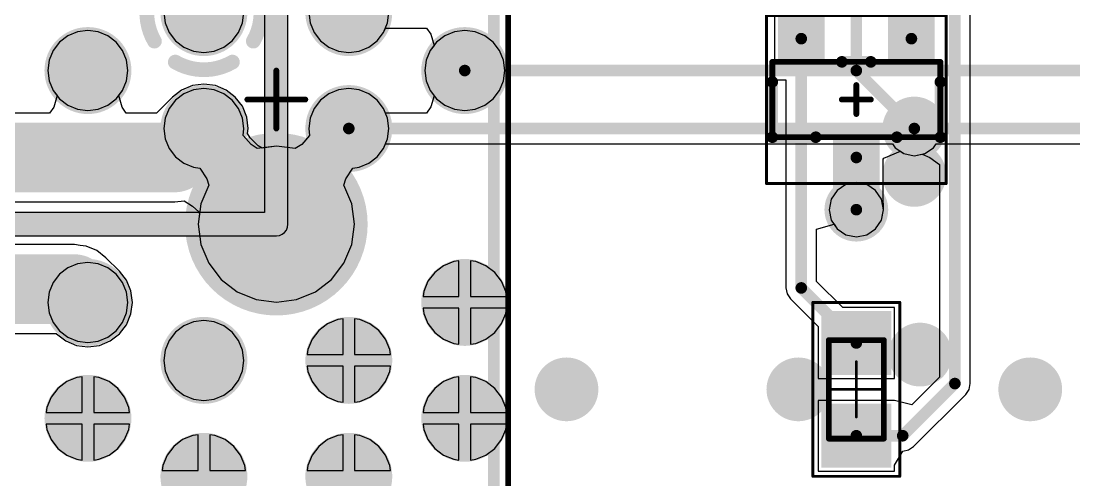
# Model space of a CAD drawing. Header units: millimetres. Extents: x 372 to 687, y 380 to 482.
# Drawn here: x 396.59 to 414.75, y 442.44 to 450.35 of the extents above; entities that cross this region are included whole.
import ezdxf

# ---------------------------------------------------------------- set-up
doc = ezdxf.new("R2010")
doc.units = ezdxf.units.MM
for name, color, linetype in [('BottomLayer', 5, 'Continuous'), ('BottomSolder', 6, 'Continuous'), ('InternalPlane1', 76, 'Continuous'), ('InternalPlane2', 16, 'Continuous'), ('Mechanical13', 56, 'Continuous'), ('Mechanical15', 56, 'Continuous'), ('MultiLayer', 9, 'Continuous'), ('PadHoleLayer', 156, 'Continuous'), ('TopLayer', 1, 'Continuous'), ('TopOverlay', 2, 'Continuous'), ('TopPaste', 8, 'Continuous'), ('TopSolder', 216, 'Continuous'), ('ViaHoleLayer', 16, 'Continuous')]:
    doc.layers.add(name, color=color, linetype=linetype)

# ---------------------------------------------------------------- blocks, each defined once
blk = doc.blocks.new('RESC0603_1608__N_306')
at = {"layer": 'Mechanical13', "const_width": 0.1}
for points in [[(-0.85, 0.475), (0.85, 0.475)], [(-0.85, 0.475), (-0.85, -0.475)], [(0.85, 0.475), (0.85, -0.475)], [(-0.85, -0.475), (0.85, -0.475)]]:
    blk.add_lwpolyline(points, dxfattribs=at)
at = {"layer": 'Mechanical13', "const_width": 0.05}
for points in [[(-0.875, 0.475, 1), (-0.825, 0.475, 1)], [(-0.875, 0.475, 1), (-0.825, 0.475, 1)], [(0.825, 0.475, 1), (0.875, 0.475, 1)], [(0.825, 0.475, 1), (0.875, 0.475, 1)], [(-0.875, -0.475, 1), (-0.825, -0.475, 1)], [(-0.875, -0.475, 1), (-0.825, -0.475, 1)], [(0.825, -0.475, 1), (0.875, -0.475, 1)], [(0.825, -0.475, 1), (0.875, -0.475, 1)]]:
    blk.add_lwpolyline(points, format="xyb", close=True, dxfattribs=at)
at = {"layer": 'Mechanical15', "const_width": 0.05}
for points in [[(-1.5, 0.75), (1.5, 0.75)], [(-1.5, 0.75), (-1.5, -0.75)], [(1.5, 0.75), (1.5, -0.75)], [(0, 0.475), (0, -0.475)], [(-0.475, 0), (0.475, 0)], [(-1.5, -0.75), (1.5, -0.75)]]:
    blk.add_lwpolyline(points, dxfattribs=at)
at = {"layer": 'Mechanical15', "const_width": 0.025}
for points in [[(-1.512, 0.75, 1), (-1.488, 0.75, 1)], [(-1.512, 0.75, 1), (-1.488, 0.75, 1)], [(1.488, 0.75, 1), (1.513, 0.75, 1)], [(1.488, 0.75, 1), (1.513, 0.75, 1)], [(-0.012, 0.475, 1), (0.013, 0.475, 1)], [(-0.487, 0, 1), (-0.462, 0, 1)], [(0.463, 0, 1), (0.488, 0, 1)], [(-0.012, -0.475, 1), (0.013, -0.475, 1)], [(-1.512, -0.75, 1), (-1.488, -0.75, 1)], [(-1.512, -0.75, 1), (-1.488, -0.75, 1)], [(1.488, -0.75, 1), (1.513, -0.75, 1)], [(1.488, -0.75, 1), (1.513, -0.75, 1)]]:
    blk.add_lwpolyline(points, format="xyb", close=True, dxfattribs=at)
at = {"layer": 'TopLayer'}
for points in [[(-0.35, -0.5), (-0.35, 0.5), (-1.25, -0.5), (-1.25, 0.5)], [(1.25, -0.5), (1.25, 0.5), (0.35, -0.5), (0.35, 0.5)]]:
    blk.add_solid(points, dxfattribs=at)
at = {"layer": 'TopPaste'}
for points in [[(-0.35, -0.5), (-0.35, 0.5), (-1.25, -0.5), (-1.25, 0.5)], [(1.25, -0.5), (1.25, 0.5), (0.35, -0.5), (0.35, 0.5)]]:
    blk.add_solid(points, dxfattribs=at)
at = {"layer": 'TopSolder'}
for points in [[(-0.248, -0.602), (-0.248, 0.602), (-1.352, -0.602), (-1.352, 0.602)], [(1.352, -0.602), (1.352, 0.602), (0.248, -0.602), (0.248, 0.602)]]:
    blk.add_solid(points, dxfattribs=at)
blk = doc.blocks.new('PCI_E_______36P_325')
at = {"layer": 'BottomLayer'}
for points, const_width in [([(-0.762, 3.245, 1), (-0.237, 3.245, 1)], 0.525), ([(3.238, 3.245, 1), (3.763, 3.245, 1)], 0.525), ([(5.238, 3.245, 1), (5.763, 3.245, 1)], 0.525), ([(-1.762, 1.245, 1), (-1.237, 1.245, 1)], 0.525), ([(0.238, 1.245, 1), (0.763, 1.245, 1)], 0.525), ([(4.238, 1.245, 1), (4.763, 1.245, 1)], 0.525), ([(6.238, 1.245, 1), (6.763, 1.245, 1)], 0.525), ([(1.638, -0.005, 1), (2.663, -0.005, 1)], 1.025), ([(-1.762, -1.255, 1), (-1.237, -1.255, 1)], 0.525), ([(0.238, -1.255, 1), (0.763, -1.255, 1)], 0.525), ([(4.238, -1.255, 1), (4.763, -1.255, 1)], 0.525), ([(6.238, -1.255, 1), (6.763, -1.255, 1)], 0.525), ([(-0.762, -3.255, 1), (-0.237, -3.255, 1)], 0.525), ([(3.238, -3.255, 1), (3.763, -3.255, 1)], 0.525), ([(5.238, -3.255, 1), (5.763, -3.255, 1)], 0.525)]:
    blk.add_lwpolyline(points, format="xyb", close=True, dxfattribs=dict(at, const_width=const_width))
at = {"layer": 'BottomSolder'}
for points, const_width in [([(-0.813, 3.245, 1), (-0.186, 3.245, 1)], 0.627), ([(3.187, 3.245, 1), (3.814, 3.245, 1)], 0.627), ([(5.187, 3.245, 1), (5.814, 3.245, 1)], 0.627), ([(-1.813, 1.245, 1), (-1.186, 1.245, 1)], 0.627), ([(0.187, 1.245, 1), (0.814, 1.245, 1)], 0.627), ([(4.187, 1.245, 1), (4.814, 1.245, 1)], 0.627), ([(6.187, 1.245, 1), (6.814, 1.245, 1)], 0.627), ([(1.587, -0.005, 1), (2.714, -0.005, 1)], 1.127), ([(-1.813, -1.255, 1), (-1.186, -1.255, 1)], 0.627), ([(0.187, -1.255, 1), (0.814, -1.255, 1)], 0.627), ([(4.187, -1.255, 1), (4.814, -1.255, 1)], 0.627), ([(6.187, -1.255, 1), (6.814, -1.255, 1)], 0.627), ([(-0.813, -3.255, 1), (-0.186, -3.255, 1)], 0.627), ([(3.187, -3.255, 1), (3.814, -3.255, 1)], 0.627), ([(5.187, -3.255, 1), (5.814, -3.255, 1)], 0.627)]:
    blk.add_lwpolyline(points, format="xyb", close=True, dxfattribs=dict(at, const_width=const_width))
at = {"layer": 'InternalPlane1'}
for points, const_width in [([(-0.875, 3.245, 1), (-0.125, 3.245, 1)], 0.75), ([(3.125, 3.245, 1), (3.875, 3.245, 1)], 0.75), ([(5.125, 3.245, 1), (5.875, 3.245, 1)], 0.75), ([(-1.875, 1.245, 1), (-1.125, 1.245, 1)], 0.75), ([(0.125, 1.245, 1), (0.875, 1.245, 1)], 0.75), ([(4.125, 1.245, 1), (4.875, 1.245, 1)], 0.75), ([(6.125, 1.245, 1), (6.875, 1.245, 1)], 0.75), ([(1.363, -0.005, 1), (2.938, -0.005, 1)], 1.575), ([(-1.071, -0.402, 1), (-0.944, -0.402, 1)], 0.127), ([(0.125, -1.255, 1), (0.875, -1.255, 1)], 0.75), ([(4.125, -1.255, 1), (4.875, -1.255, 1)], 0.75), ([(6.125, -1.255, 1), (6.875, -1.255, 1)], 0.75), ([(-0.71, -0.763, 1), (-0.583, -0.763, 1)], 0.127), ([(-0.71, -1.748, 1), (-0.583, -1.748, 1)], 0.127), ([(-1.071, -2.108, 1), (-0.944, -2.108, 1)], 0.127), ([(-0.875, -3.255, 1), (-0.125, -3.255, 1)], 0.75), ([(3.125, -3.255, 1), (3.875, -3.255, 1)], 0.75), ([(5.125, -3.255, 1), (5.875, -3.255, 1)], 0.75)]:
    blk.add_lwpolyline(points, format="xyb", close=True, dxfattribs=dict(at, const_width=const_width))
at = {"layer": 'InternalPlane1', "const_width": 0.254}
for points in [[(-1.992, -0.402, -0.267949), (-1.007, -0.402)], [(-0.646, -0.763, -0.267949), (-0.646, -1.748)], [(-1.007, -2.108, -0.267949), (-1.992, -2.108)]]:
    blk.add_lwpolyline(points, format="xyb", dxfattribs=at)
at = {"layer": 'InternalPlane2'}
for points, const_width in [([(-0.875, 3.245, 1), (-0.125, 3.245, 1)], 0.75), ([(3.125, 3.245, 1), (3.875, 3.245, 1)], 0.75), ([(5.125, 3.245, 1), (5.875, 3.245, 1)], 0.75), ([(-1.875, 1.245, 1), (-1.125, 1.245, 1)], 0.75), ([(0.125, 1.245, 1), (0.875, 1.245, 1)], 0.75), ([(4.125, 1.245, 1), (4.875, 1.245, 1)], 0.75), ([(6.125, 1.245, 1), (6.875, 1.245, 1)], 0.75), ([(1.363, -0.005, 1), (2.938, -0.005, 1)], 1.575), ([(-1.875, -1.255, 1), (-1.125, -1.255, 1)], 0.75), ([(0.125, -1.255, 1), (0.875, -1.255, 1)], 0.75), ([(4.125, -1.255, 1), (4.875, -1.255, 1)], 0.75), ([(6.125, -1.255, 1), (6.875, -1.255, 1)], 0.75), ([(-0.875, -3.255, 1), (-0.125, -3.255, 1)], 0.75), ([(3.125, -3.255, 1), (3.875, -3.255, 1)], 0.75), ([(5.125, -3.255, 1), (5.875, -3.255, 1)], 0.75)]:
    blk.add_lwpolyline(points, format="xyb", close=True, dxfattribs=dict(at, const_width=const_width))
at = {"layer": 'Mechanical13', "const_width": 0.2}
blk.add_lwpolyline([(12.5, 3.747), (-12.5, 3.747)], dxfattribs=at)
at = {"layer": 'Mechanical15', "const_width": 0.1}
for points in [[(12.875, 3.995), (-12.6, 3.995)], [(0, -0.505), (0, 0.495)], [(0.5, -0.005), (-0.5, -0.005)]]:
    blk.add_lwpolyline(points, dxfattribs=at)
at = {"layer": 'Mechanical15', "const_width": 0.05}
for points in [[(-0.025, 0.495, 1), (0.025, 0.495, 1)], [(-0.525, -0.005, 1), (-0.475, -0.005, 1)], [(0.475, -0.005, 1), (0.525, -0.005, 1)], [(-0.025, -0.505, 1), (0.025, -0.505, 1)]]:
    blk.add_lwpolyline(points, format="xyb", close=True, dxfattribs=at)
at = {"layer": 'MultiLayer'}
for points, const_width in [([(-0.762, 3.245, 1), (-0.237, 3.245, 1)], 0.525), ([(3.238, 3.245, 1), (3.763, 3.245, 1)], 0.525), ([(5.238, 3.245, 1), (5.763, 3.245, 1)], 0.525), ([(-1.762, 1.245, 1), (-1.237, 1.245, 1)], 0.525), ([(0.238, 1.245, 1), (0.763, 1.245, 1)], 0.525), ([(4.238, 1.245, 1), (4.763, 1.245, 1)], 0.525), ([(6.238, 1.245, 1), (6.763, 1.245, 1)], 0.525), ([(1.638, -0.005, 1), (2.663, -0.005, 1)], 1.025), ([(-1.762, -1.255, 1), (-1.237, -1.255, 1)], 0.525), ([(0.238, -1.255, 1), (0.763, -1.255, 1)], 0.525), ([(4.238, -1.255, 1), (4.763, -1.255, 1)], 0.525), ([(6.238, -1.255, 1), (6.763, -1.255, 1)], 0.525), ([(-0.762, -3.255, 1), (-0.237, -3.255, 1)], 0.525), ([(3.238, -3.255, 1), (3.763, -3.255, 1)], 0.525), ([(5.238, -3.255, 1), (5.763, -3.255, 1)], 0.525)]:
    blk.add_lwpolyline(points, format="xyb", close=True, dxfattribs=dict(at, const_width=const_width))
at = {"layer": 'PadHoleLayer'}
for points, const_width in [([(-0.675, 3.245, 1), (-0.325, 3.245, 1)], 0.35), ([(3.325, 3.245, 1), (3.675, 3.245, 1)], 0.35), ([(5.325, 3.245, 1), (5.675, 3.245, 1)], 0.35), ([(-1.675, 1.245, 1), (-1.325, 1.245, 1)], 0.35), ([(0.325, 1.245, 1), (0.675, 1.245, 1)], 0.35), ([(4.325, 1.245, 1), (4.675, 1.245, 1)], 0.35), ([(6.325, 1.245, 1), (6.675, 1.245, 1)], 0.35), ([(1.563, -0.005, 1), (2.738, -0.005, 1)], 1.175), ([(-1.675, -1.255, 1), (-1.325, -1.255, 1)], 0.35), ([(0.325, -1.255, 1), (0.675, -1.255, 1)], 0.35), ([(4.325, -1.255, 1), (4.675, -1.255, 1)], 0.35), ([(6.325, -1.255, 1), (6.675, -1.255, 1)], 0.35), ([(-0.675, -3.255, 1), (-0.325, -3.255, 1)], 0.35), ([(3.325, -3.255, 1), (3.675, -3.255, 1)], 0.35), ([(5.325, -3.255, 1), (5.675, -3.255, 1)], 0.35)]:
    blk.add_lwpolyline(points, format="xyb", close=True, dxfattribs=dict(at, const_width=const_width))
at = {"layer": 'TopLayer'}
for points, const_width in [([(-0.762, 3.245, 1), (-0.237, 3.245, 1)], 0.525), ([(3.238, 3.245, 1), (3.763, 3.245, 1)], 0.525), ([(5.238, 3.245, 1), (5.763, 3.245, 1)], 0.525), ([(-1.762, 1.245, 1), (-1.237, 1.245, 1)], 0.525), ([(0.238, 1.245, 1), (0.763, 1.245, 1)], 0.525), ([(4.238, 1.245, 1), (4.763, 1.245, 1)], 0.525), ([(6.238, 1.245, 1), (6.763, 1.245, 1)], 0.525), ([(1.638, -0.005, 1), (2.663, -0.005, 1)], 1.025), ([(-1.762, -1.255, 1), (-1.237, -1.255, 1)], 0.525), ([(0.238, -1.255, 1), (0.763, -1.255, 1)], 0.525), ([(4.238, -1.255, 1), (4.763, -1.255, 1)], 0.525), ([(6.238, -1.255, 1), (6.763, -1.255, 1)], 0.525), ([(-0.762, -3.255, 1), (-0.237, -3.255, 1)], 0.525), ([(3.238, -3.255, 1), (3.763, -3.255, 1)], 0.525), ([(5.238, -3.255, 1), (5.763, -3.255, 1)], 0.525)]:
    blk.add_lwpolyline(points, format="xyb", close=True, dxfattribs=dict(at, const_width=const_width))
at = {"layer": 'TopSolder'}
for points, const_width in [([(-0.813, 3.245, 1), (-0.186, 3.245, 1)], 0.627), ([(3.187, 3.245, 1), (3.814, 3.245, 1)], 0.627), ([(5.187, 3.245, 1), (5.814, 3.245, 1)], 0.627), ([(-1.813, 1.245, 1), (-1.186, 1.245, 1)], 0.627), ([(0.187, 1.245, 1), (0.814, 1.245, 1)], 0.627), ([(4.187, 1.245, 1), (4.814, 1.245, 1)], 0.627), ([(6.187, 1.245, 1), (6.814, 1.245, 1)], 0.627), ([(1.587, -0.005, 1), (2.714, -0.005, 1)], 1.127), ([(-1.813, -1.255, 1), (-1.186, -1.255, 1)], 0.627), ([(0.187, -1.255, 1), (0.814, -1.255, 1)], 0.627), ([(4.187, -1.255, 1), (4.814, -1.255, 1)], 0.627), ([(6.187, -1.255, 1), (6.814, -1.255, 1)], 0.627), ([(-0.813, -3.255, 1), (-0.186, -3.255, 1)], 0.627), ([(3.187, -3.255, 1), (3.814, -3.255, 1)], 0.627), ([(5.187, -3.255, 1), (5.814, -3.255, 1)], 0.627)]:
    blk.add_lwpolyline(points, format="xyb", close=True, dxfattribs=dict(at, const_width=const_width))
blk = doc.blocks.new('SOT23_3_N_329')
at = {"layer": 'Mechanical13', "const_width": 0.1}
for points in [[(-1.45, -0.65), (-1.45, 0.65)], [(-1.45, 0.65), (1.45, 0.65)], [(1.45, -0.65), (1.45, 0.65)], [(-1.45, -0.65), (1.45, -0.65)]]:
    blk.add_lwpolyline(points, dxfattribs=at)
at = {"layer": 'Mechanical13', "const_width": 0.05}
for points in [[(-1.475, 0.65, 1), (-1.425, 0.65, 1)], [(-1.475, 0.65, 1), (-1.425, 0.65, 1)], [(1.425, 0.65, 1), (1.475, 0.65, 1)], [(1.425, 0.65, 1), (1.475, 0.65, 1)], [(-1.475, -0.65, 1), (-1.425, -0.65, 1)], [(-1.475, -0.65, 1), (-1.425, -0.65, 1)], [(1.425, -0.65, 1), (1.475, -0.65, 1)], [(1.425, -0.65, 1), (1.475, -0.65, 1)]]:
    blk.add_lwpolyline(points, format="xyb", close=True, dxfattribs=at)
at = {"layer": 'Mechanical15'}
for points, const_width in [([(-1.55, 1.45), (1.55, 1.45)], 0.05), ([(-1.55, -1.45), (-1.55, 1.45)], 0.05), ([(1.55, -1.45), (1.55, 1.45)], 0.05), ([(0, -0.25), (0, 0.25)], 0.1), ([(-0.25, 0), (0.25, 0)], 0.1), ([(-1.55, -1.45), (1.55, -1.45)], 0.05)]:
    blk.add_lwpolyline(points, dxfattribs=dict(at, const_width=const_width))
for points, const_width in [([(-1.562, 1.45, 1), (-1.538, 1.45, 1)], 0.025), ([(-1.562, 1.45, 1), (-1.538, 1.45, 1)], 0.025), ([(1.538, 1.45, 1), (1.562, 1.45, 1)], 0.025), ([(1.538, 1.45, 1), (1.562, 1.45, 1)], 0.025), ([(-0.025, 0.25, 1), (0.025, 0.25, 1)], 0.05), ([(-0.275, 0, 1), (-0.225, 0, 1)], 0.05), ([(0.225, 0, 1), (0.275, 0, 1)], 0.05), ([(-0.025, -0.25, 1), (0.025, -0.25, 1)], 0.05), ([(-1.562, -1.45, 1), (-1.538, -1.45, 1)], 0.025), ([(-1.562, -1.45, 1), (-1.538, -1.45, 1)], 0.025), ([(1.538, -1.45, 1), (1.562, -1.45, 1)], 0.025), ([(1.538, -1.45, 1), (1.562, -1.45, 1)], 0.025)]:
    blk.add_lwpolyline(points, format="xyb", close=True, dxfattribs=dict(at, const_width=const_width))
at = {"layer": 'PadHoleLayer'}
for points in [[(-0.95, 1), (-0.95, 1), (-0.95, 1), (-0.95, 1)], [(0.95, 1), (0.95, 1), (0.95, 1), (0.95, 1)], [(0, -1), (0, -1), (0, -1), (0, -1)]]:
    blk.add_lwpolyline(points, close=True, dxfattribs=at)
at = {"layer": 'TopLayer'}
for points in [[(-1.25, 0.5), (-0.65, 0.5), (-1.25, 1.5), (-0.65, 1.5)], [(1.25, 1.5), (0.65, 1.5), (1.25, 0.5), (0.65, 0.5)], [(-0.3, -1.5), (0.3, -1.5), (-0.3, -0.5), (0.3, -0.5)]]:
    blk.add_solid(points, dxfattribs=at)
at = {"layer": 'TopOverlay', "const_width": 0.2}
for points in [[(-0.25, 0.65), (0.25, 0.65)], [(-1.45, -0.65), (-1.45, 0.304)], [(1.45, -0.65), (1.45, 0.304)], [(-1.45, -0.65), (-0.7, -0.65)], [(0.7, -0.65), (1.45, -0.65)]]:
    blk.add_lwpolyline(points, dxfattribs=at)
at = {"layer": 'TopOverlay', "const_width": 0.1}
for points in [[(-0.3, 0.65, 1), (-0.2, 0.65, 1)], [(0.2, 0.65, 1), (0.3, 0.65, 1)], [(-1.5, 0.304, 1), (-1.4, 0.304, 1)], [(1.4, 0.304, 1), (1.5, 0.304, 1)], [(-1.5, -0.65, 1), (-1.4, -0.65, 1)], [(-1.5, -0.65, 1), (-1.4, -0.65, 1)], [(-0.75, -0.65, 1), (-0.65, -0.65, 1)], [(0.65, -0.65, 1), (0.75, -0.65, 1)], [(1.4, -0.65, 1), (1.5, -0.65, 1)], [(1.4, -0.65, 1), (1.5, -0.65, 1)]]:
    blk.add_lwpolyline(points, format="xyb", close=True, dxfattribs=at)
at = {"layer": 'TopPaste'}
for points in [[(-1.2, 0.55), (-0.7, 0.55), (-1.2, 1.45), (-0.7, 1.45)], [(1.2, 1.45), (0.7, 1.45), (1.2, 0.55), (0.7, 0.55)], [(-0.25, -1.45), (0.25, -1.45), (-0.25, -0.55), (0.25, -0.55)]]:
    blk.add_solid(points, dxfattribs=at)
at = {"layer": 'TopSolder'}
for points in [[(-1.352, 0.398), (-0.548, 0.398), (-1.352, 1.602), (-0.548, 1.602)], [(1.352, 1.602), (0.548, 1.602), (1.352, 0.398), (0.548, 0.398)], [(-0.402, -1.602), (0.402, -1.602), (-0.402, -0.398), (0.402, -0.398)]]:
    blk.add_solid(points, dxfattribs=at)

msp = doc.modelspace()

# ---------------------------------------------------------------- linework, layer by layer
at = {"layer": 'BottomLayer'}
for p, q in [((399.054, 450.5), (399.077, 450.321)), ((400.412, 450.321), (400.436, 450.5)), ((401.554, 450.5), (401.577, 450.321)), ((399.077, 450.321), (399.146, 450.154)), ((400.343, 450.154), (400.412, 450.321)), ((401.577, 450.321), (401.646, 450.154)), ((397.399, 450.098), (397.256, 449.988)), ((397.566, 450.167), (397.399, 450.098)), ((397.745, 450.19), (397.566, 450.167)), ((397.923, 450.167), (397.745, 450.19)), ((398.09, 450.098), (397.923, 450.167)), ((398.233, 449.988), (398.09, 450.098)), ((399.146, 450.154), (399.256, 450.011)), ((400.233, 450.011), (400.343, 450.154)), ((401.646, 450.154), (401.756, 450.011)), ((402.733, 450.011), (402.843, 450.154)), ((402.843, 450.154), (402.876, 450.234)), ((402.876, 450.234), (403.584, 450.234)), ((403.584, 450.234), (403.66, 450.127)), ((403.66, 450.127), (403.715, 449.934)), ((397.256, 449.988), (397.146, 449.845)), ((398.343, 449.845), (398.233, 449.988)), ((399.256, 450.011), (399.399, 449.901)), ((399.399, 449.901), (399.566, 449.832)), ((399.923, 449.832), (400.09, 449.901)), ((400.09, 449.901), (400.233, 450.011)), ((401.756, 450.011), (401.899, 449.901)), ((401.899, 449.901), (402.066, 449.832)), ((402.423, 449.832), (402.59, 449.901)), ((402.59, 449.901), (402.733, 450.011)), ((403.715, 449.934), (403.646, 449.845)), ((397.146, 449.845), (397.077, 449.678)), ((398.412, 449.678), (398.343, 449.845)), ((399.566, 449.832), (399.745, 449.809)), ((399.745, 449.809), (399.923, 449.832)), ((402.066, 449.832), (402.245, 449.809)), ((402.245, 449.809), (402.423, 449.832)), ((403.646, 449.845), (403.577, 449.678)), ((397.077, 449.678), (397.054, 449.5)), ((398.436, 449.5), (398.412, 449.678)), ((403.577, 449.678), (403.554, 449.5)), ((397.054, 449.5), (397.077, 449.321)), ((398.412, 449.321), (398.436, 449.5)), ((403.554, 449.5), (403.577, 449.321)), ((397.077, 449.321), (397.146, 449.154)), ((398.343, 449.154), (398.412, 449.321)), ((399.566, 449.167), (399.399, 449.098)), ((399.745, 449.19), (399.566, 449.167)), ((399.923, 449.167), (399.745, 449.19)), ((400.09, 449.098), (399.923, 449.167)), ((402.066, 449.167), (401.899, 449.098)), ((402.245, 449.19), (402.066, 449.167)), ((402.423, 449.167), (402.245, 449.19)), ((402.59, 449.098), (402.423, 449.167)), ((403.577, 449.321), (403.646, 449.154)), ((397.146, 449.154), (397.256, 449.011)), ((397.256, 449.011), (397.399, 448.901)), ((398.09, 448.901), (398.233, 449.011)), ((398.233, 449.011), (398.343, 449.154)), ((399.256, 448.988), (399.146, 448.845)), ((399.399, 449.098), (399.256, 448.988)), ((400.233, 448.988), (400.09, 449.098)), ((400.343, 448.845), (400.233, 448.988)), ((401.756, 448.988), (401.646, 448.845)), ((401.899, 449.098), (401.756, 448.988)), ((402.733, 448.988), (402.59, 449.098)), ((402.843, 448.845), (402.733, 448.988)), ((403.646, 449.154), (403.715, 449.065)), ((403.715, 449.065), (403.66, 448.873)), ((397.399, 448.901), (397.566, 448.832)), ((397.566, 448.832), (397.745, 448.809)), ((397.745, 448.809), (397.923, 448.832)), ((397.923, 448.832), (398.09, 448.901)), ((399.146, 448.845), (399.077, 448.678)), ((400.412, 448.678), (400.343, 448.845)), ((401.646, 448.845), (401.577, 448.678)), ((402.876, 448.765), (402.843, 448.845)), ((403.66, 448.873), (403.584, 448.765)), ((399.077, 448.678), (399.054, 448.5)), ((400.436, 448.5), (400.412, 448.678)), ((401.577, 448.678), (401.554, 448.5)), ((403.584, 448.765), (402.876, 448.765)), ((399.054, 448.5), (399.077, 448.321)), ((400.42, 448.381), (400.436, 448.5)), ((401.554, 448.5), (401.569, 448.381)), ((399.077, 448.321), (399.146, 448.154)), ((400.558, 448.225), (400.42, 448.381)), ((401.569, 448.381), (401.432, 448.225)), ((399.146, 448.154), (399.256, 448.011)), ((400.667, 448.153), (400.558, 448.225)), ((400.995, 448.196), (400.667, 448.153)), ((401.322, 448.153), (400.995, 448.196)), ((401.432, 448.225), (401.322, 448.153)), ((402.733, 448.011), (402.843, 448.154)), ((402.843, 448.154), (402.876, 448.234)), ((402.876, 448.234), (411.624, 448.234)), ((411.624, 448.234), (411.668, 448.168)), ((411.668, 448.168), (411.821, 448.067)), ((411.821, 448.067), (412, 448.031)), ((412, 448.031), (412.179, 448.067)), ((412.179, 448.067), (412.332, 448.168)), ((412.332, 448.168), (412.376, 448.234)), ((412.376, 448.234), (418.3, 448.234)), ((399.256, 448.011), (399.399, 447.901)), ((399.399, 447.901), (399.566, 447.832)), ((402.423, 447.832), (402.59, 447.901)), ((402.59, 447.901), (402.733, 448.011)), ((399.566, 447.832), (399.677, 447.818)), ((399.677, 447.818), (399.797, 447.631)), ((402.193, 447.631), (402.313, 447.818)), ((402.313, 447.818), (402.423, 447.832)), ((399.829, 447.523), (399.694, 447.198)), ((399.797, 447.631), (399.829, 447.523)), ((402.161, 447.523), (402.193, 447.631)), ((402.295, 447.198), (402.161, 447.523)), ((410.821, 447.533), (410.668, 447.432)), ((411, 447.569), (410.821, 447.533)), ((411.179, 447.533), (411, 447.569)), ((411.332, 447.432), (411.179, 447.533)), ((410.668, 447.432), (410.567, 447.28)), ((411.433, 447.28), (411.332, 447.432)), ((399.694, 447.198), (399.648, 446.85)), ((402.341, 446.85), (402.295, 447.198)), ((410.567, 447.28), (410.531, 447.1)), ((411.469, 447.1), (411.433, 447.28)), ((410.531, 447.1), (410.567, 446.921)), ((411.433, 446.921), (411.469, 447.1)), ((399.648, 446.85), (399.694, 446.501)), ((402.295, 446.501), (402.341, 446.85)), ((410.567, 446.921), (410.668, 446.768)), ((411.332, 446.768), (411.433, 446.921)), ((410.668, 446.768), (410.821, 446.667)), ((410.821, 446.667), (411, 446.631)), ((411, 446.631), (411.179, 446.667)), ((411.179, 446.667), (411.332, 446.768)), ((399.694, 446.501), (399.829, 446.176)), ((402.161, 446.176), (402.295, 446.501)), ((397.399, 446.098), (397.256, 445.988)), ((397.566, 446.167), (397.399, 446.098)), ((397.745, 446.19), (397.566, 446.167)), ((397.923, 446.167), (397.745, 446.19)), ((398.09, 446.098), (397.923, 446.167)), ((398.233, 445.988), (398.09, 446.098)), ((399.829, 446.176), (400.043, 445.897)), ((401.947, 445.897), (402.161, 446.176)), ((403.879, 446.133), (403.728, 446.017)), ((404.055, 446.206), (403.879, 446.133)), ((404.145, 446.218), (404.055, 446.206)), ((404.145, 445.6), (404.145, 446.218)), ((404.434, 446.206), (404.345, 446.218)), ((404.345, 446.218), (404.345, 445.6)), ((404.61, 446.133), (404.434, 446.206)), ((404.762, 446.017), (404.61, 446.133)), ((397.256, 445.988), (397.146, 445.845)), ((398.343, 445.845), (398.233, 445.988)), ((400.043, 445.897), (400.321, 445.683)), ((401.668, 445.683), (401.947, 445.897)), ((403.728, 446.017), (403.611, 445.865)), ((404.878, 445.865), (404.762, 446.017)), ((397.146, 445.845), (397.077, 445.678)), ((398.412, 445.678), (398.343, 445.845)), ((403.611, 445.865), (403.538, 445.689)), ((404.951, 445.689), (404.878, 445.865)), ((397.077, 445.678), (397.054, 445.5)), ((398.436, 445.5), (398.412, 445.678)), ((400.321, 445.683), (400.646, 445.549)), ((400.646, 445.549), (400.995, 445.503)), ((400.995, 445.503), (401.343, 445.549)), ((401.343, 445.549), (401.668, 445.683)), ((403.538, 445.689), (403.527, 445.6)), ((403.527, 445.6), (404.145, 445.6)), ((404.345, 445.6), (404.963, 445.6)), ((404.963, 445.6), (404.951, 445.689)), ((397.054, 445.5), (397.077, 445.321)), ((398.412, 445.321), (398.436, 445.5)), ((404.145, 445.4), (403.527, 445.4)), ((403.527, 445.4), (403.538, 445.31)), ((404.145, 444.781), (404.145, 445.4)), ((404.963, 445.4), (404.345, 445.4)), ((404.345, 445.4), (404.345, 444.781)), ((404.951, 445.31), (404.963, 445.4)), ((397.077, 445.321), (397.146, 445.154)), ((398.343, 445.154), (398.412, 445.321)), ((399.566, 445.167), (399.399, 445.098)), ((399.745, 445.19), (399.566, 445.167)), ((399.923, 445.167), (399.745, 445.19)), ((400.09, 445.098), (399.923, 445.167)), ((402.055, 445.206), (401.879, 445.133)), ((402.145, 445.218), (402.055, 445.206)), ((402.145, 444.6), (402.145, 445.218)), ((402.434, 445.206), (402.345, 445.218)), ((402.345, 445.218), (402.345, 444.6)), ((402.61, 445.133), (402.434, 445.206)), ((403.538, 445.31), (403.611, 445.134)), ((404.878, 445.134), (404.951, 445.31)), ((397.146, 445.154), (397.256, 445.011)), ((397.256, 445.011), (397.399, 444.901)), ((398.09, 444.901), (398.233, 445.011)), ((398.233, 445.011), (398.343, 445.154)), ((399.256, 444.988), (399.146, 444.845)), ((399.399, 445.098), (399.256, 444.988)), ((400.233, 444.988), (400.09, 445.098)), ((400.343, 444.845), (400.233, 444.988)), ((401.728, 445.017), (401.611, 444.865)), ((401.879, 445.133), (401.728, 445.017)), ((402.762, 445.017), (402.61, 445.133)), ((402.878, 444.865), (402.762, 445.017)), ((403.611, 445.134), (403.728, 444.982)), ((403.728, 444.982), (403.879, 444.866)), ((404.61, 444.866), (404.762, 444.982)), ((404.762, 444.982), (404.878, 445.134)), ((397.399, 444.901), (397.566, 444.832)), ((397.566, 444.832), (397.745, 444.809)), ((397.745, 444.809), (397.923, 444.832)), ((397.923, 444.832), (398.09, 444.901)), ((399.146, 444.845), (399.077, 444.678)), ((400.412, 444.678), (400.343, 444.845)), ((401.611, 444.865), (401.538, 444.689)), ((402.951, 444.689), (402.878, 444.865)), ((403.879, 444.866), (404.055, 444.793)), ((404.434, 444.793), (404.61, 444.866)), ((399.077, 444.678), (399.054, 444.5)), ((400.436, 444.5), (400.412, 444.678)), ((401.538, 444.689), (401.527, 444.6)), ((402.963, 444.6), (402.951, 444.689)), ((404.055, 444.793), (404.145, 444.781)), ((404.345, 444.781), (404.434, 444.793)), ((399.054, 444.5), (399.077, 444.321)), ((400.412, 444.321), (400.436, 444.5)), ((401.527, 444.6), (402.145, 444.6)), ((402.345, 444.6), (402.963, 444.6)), ((399.077, 444.321), (399.146, 444.154)), ((400.343, 444.154), (400.412, 444.321)), ((402.145, 444.4), (401.527, 444.4)), ((401.527, 444.4), (401.538, 444.31)), ((401.538, 444.31), (401.611, 444.134)), ((402.145, 443.781), (402.145, 444.4)), ((402.963, 444.4), (402.345, 444.4)), ((402.345, 444.4), (402.345, 443.781)), ((402.878, 444.134), (402.951, 444.31)), ((402.951, 444.31), (402.963, 444.4)), ((397.379, 444.133), (397.228, 444.017)), ((397.555, 444.206), (397.379, 444.133)), ((397.645, 444.218), (397.555, 444.206)), ((397.645, 443.6), (397.645, 444.218)), ((397.934, 444.206), (397.845, 444.218)), ((397.845, 444.218), (397.845, 443.6)), ((398.11, 444.133), (397.934, 444.206)), ((398.262, 444.017), (398.11, 444.133)), ((399.146, 444.154), (399.256, 444.011)), ((400.233, 444.011), (400.343, 444.154)), ((401.611, 444.134), (401.728, 443.982)), ((402.762, 443.982), (402.878, 444.134)), ((403.879, 444.133), (403.728, 444.017)), ((404.055, 444.206), (403.879, 444.133)), ((404.145, 444.218), (404.055, 444.206)), ((404.145, 443.6), (404.145, 444.218)), ((404.434, 444.206), (404.345, 444.218)), ((404.345, 444.218), (404.345, 443.6)), ((404.61, 444.133), (404.434, 444.206)), ((404.762, 444.017), (404.61, 444.133)), ((397.228, 444.017), (397.111, 443.865)), ((398.378, 443.865), (398.262, 444.017)), ((399.256, 444.011), (399.399, 443.901)), ((399.399, 443.901), (399.566, 443.832)), ((399.923, 443.832), (400.09, 443.901)), ((400.09, 443.901), (400.233, 444.011)), ((401.728, 443.982), (401.879, 443.866)), ((402.61, 443.866), (402.762, 443.982)), ((403.728, 444.017), (403.611, 443.865)), ((404.878, 443.865), (404.762, 444.017)), ((397.111, 443.865), (397.038, 443.689)), ((398.451, 443.689), (398.378, 443.865)), ((399.566, 443.832), (399.745, 443.809)), ((399.745, 443.809), (399.923, 443.832)), ((401.879, 443.866), (402.055, 443.793)), ((402.055, 443.793), (402.145, 443.781)), ((402.345, 443.781), (402.434, 443.793)), ((402.434, 443.793), (402.61, 443.866)), ((403.611, 443.865), (403.538, 443.689)), ((404.951, 443.689), (404.878, 443.865)), ((397.038, 443.689), (397.027, 443.6)), ((397.027, 443.6), (397.645, 443.6)), ((397.845, 443.6), (398.463, 443.6)), ((398.463, 443.6), (398.451, 443.689)), ((403.538, 443.689), (403.527, 443.6)), ((403.527, 443.6), (404.145, 443.6)), ((404.345, 443.6), (404.963, 443.6)), ((404.963, 443.6), (404.951, 443.689)), ((397.645, 443.4), (397.027, 443.4)), ((397.027, 443.4), (397.038, 443.31)), ((397.645, 442.781), (397.645, 443.4)), ((398.463, 443.4), (397.845, 443.4)), ((397.845, 443.4), (397.845, 442.781)), ((398.451, 443.31), (398.463, 443.4)), ((404.145, 443.4), (403.527, 443.4)), ((403.527, 443.4), (403.538, 443.31)), ((404.145, 442.781), (404.145, 443.4)), ((404.963, 443.4), (404.345, 443.4)), ((404.345, 443.4), (404.345, 442.781)), ((404.951, 443.31), (404.963, 443.4)), ((397.038, 443.31), (397.111, 443.134)), ((398.378, 443.134), (398.451, 443.31)), ((399.555, 443.206), (399.379, 443.133)), ((399.645, 443.218), (399.555, 443.206)), ((399.645, 442.6), (399.645, 443.218)), ((399.934, 443.206), (399.845, 443.218)), ((399.845, 443.218), (399.845, 442.6)), ((400.11, 443.133), (399.934, 443.206)), ((402.055, 443.206), (401.879, 443.133)), ((402.145, 443.218), (402.055, 443.206)), ((402.145, 442.6), (402.145, 443.218)), ((402.434, 443.206), (402.345, 443.218)), ((402.345, 443.218), (402.345, 442.6)), ((402.61, 443.133), (402.434, 443.206)), ((403.538, 443.31), (403.611, 443.134)), ((404.878, 443.134), (404.951, 443.31)), ((397.111, 443.134), (397.228, 442.982)), ((397.228, 442.982), (397.379, 442.866)), ((398.11, 442.866), (398.262, 442.982)), ((398.262, 442.982), (398.378, 443.134)), ((399.228, 443.017), (399.111, 442.865)), ((399.379, 443.133), (399.228, 443.017)), ((400.262, 443.017), (400.11, 443.133)), ((400.378, 442.865), (400.262, 443.017)), ((401.728, 443.017), (401.611, 442.865)), ((401.879, 443.133), (401.728, 443.017)), ((402.762, 443.017), (402.61, 443.133)), ((402.878, 442.865), (402.762, 443.017)), ((403.611, 443.134), (403.728, 442.982)), ((403.728, 442.982), (403.879, 442.866)), ((404.61, 442.866), (404.762, 442.982)), ((404.762, 442.982), (404.878, 443.134)), ((397.379, 442.866), (397.555, 442.793)), ((397.934, 442.793), (398.11, 442.866)), ((399.111, 442.865), (399.038, 442.689)), ((400.451, 442.689), (400.378, 442.865)), ((401.611, 442.865), (401.538, 442.689)), ((402.951, 442.689), (402.878, 442.865)), ((403.879, 442.866), (404.055, 442.793)), ((404.434, 442.793), (404.61, 442.866)), ((397.555, 442.793), (397.645, 442.781)), ((397.845, 442.781), (397.934, 442.793)), ((399.038, 442.689), (399.027, 442.6)), ((400.463, 442.6), (400.451, 442.689)), ((401.538, 442.689), (401.527, 442.6)), ((402.963, 442.6), (402.951, 442.689)), ((404.055, 442.793), (404.145, 442.781)), ((404.345, 442.781), (404.434, 442.793)), ((399.027, 442.6), (399.645, 442.6)), ((399.845, 442.6), (400.463, 442.6)), ((401.527, 442.6), (402.145, 442.6)), ((402.345, 442.6), (402.963, 442.6))]:
    msp.add_line(p, q, dxfattribs=at)
at = {"layer": 'BottomLayer', "const_width": 0.2}
for points in [[(404.245, 449.5), (418, 449.5)], [(402.245, 448.5), (418.3, 448.5)]]:
    msp.add_lwpolyline(points, dxfattribs=at)
at = {"layer": 'BottomLayer'}
for points, const_width in [([(404.195, 449.5, 1), (404.295, 449.5, 1)], 0.1), ([(411.85, 448.5, 1), (412.15, 448.5, 1)], 0.3), ([(402.195, 448.5, 1), (402.295, 448.5, 1)], 0.1), ([(411.85, 447.7, 1), (412.15, 447.7, 1)], 0.3), ([(410.85, 447.1, 1), (411.15, 447.1, 1)], 0.3), ([(411.95, 444.6, 1), (412.25, 444.6, 1)], 0.3), ([(405.85, 444, 1), (406.15, 444, 1)], 0.3), ([(409.85, 444, 1), (410.15, 444, 1)], 0.3), ([(413.85, 444, 1), (414.15, 444, 1)], 0.3)]:
    msp.add_lwpolyline(points, format="xyb", close=True, dxfattribs=dict(at, const_width=const_width))
at = {"layer": 'InternalPlane1'}
for p, q in [((400.793, 464.7), (400.793, 447.051)), ((401.196, 446.85), (401.196, 464.7)), ((400.793, 447.051), (395.27, 447.051)), ((401.169, 446.749), (401.189, 446.797)), ((401.189, 446.797), (401.196, 446.85)), ((395.27, 446.648), (400.995, 446.648)), ((400.995, 446.648), (401.047, 446.655)), ((401.047, 446.655), (401.096, 446.675)), ((401.096, 446.675), (401.137, 446.707)), ((401.137, 446.707), (401.169, 446.749))]:
    msp.add_line(p, q, dxfattribs=at)
at = {"layer": 'InternalPlane1', "const_width": 0.4}
for points in [[(400.995, 446.85), (400.995, 464.7)], [(395.27, 446.85), (400.995, 446.85)]]:
    msp.add_lwpolyline(points, dxfattribs=at)
at = {"layer": 'InternalPlane1'}
for points, const_width in [([(411.725, 448.5, 1), (412.275, 448.5, 1)], 0.55), ([(411.725, 447.7, 1), (412.275, 447.7, 1)], 0.55), ([(410.725, 447.1, 1), (411.275, 447.1, 1)], 0.55), ([(400.895, 446.85, 1), (401.095, 446.85, 1)], 0.2), ([(400.895, 446.85, 1), (401.095, 446.85, 1)], 0.2), ([(411.825, 444.6, 1), (412.375, 444.6, 1)], 0.55), ([(405.725, 444, 1), (406.275, 444, 1)], 0.55), ([(409.725, 444, 1), (410.275, 444, 1)], 0.55), ([(413.725, 444, 1), (414.275, 444, 1)], 0.55)]:
    msp.add_lwpolyline(points, format="xyb", close=True, dxfattribs=dict(at, const_width=const_width))
at = {"layer": 'InternalPlane2', "const_width": 0.55}
for points in [[(411.725, 448.5, 1), (412.275, 448.5, 1)], [(411.725, 447.7, 1), (412.275, 447.7, 1)], [(411.825, 444.6, 1), (412.375, 444.6, 1)], [(405.725, 444, 1), (406.275, 444, 1)], [(409.725, 444, 1), (410.275, 444, 1)], [(413.725, 444, 1), (414.275, 444, 1)]]:
    msp.add_lwpolyline(points, format="xyb", close=True, dxfattribs=at)
at = {"layer": 'MultiLayer', "const_width": 0.3}
for points in [[(411.85, 448.5, 1), (412.15, 448.5, 1)], [(411.85, 447.7, 1), (412.15, 447.7, 1)], [(410.85, 447.1, 1), (411.15, 447.1, 1)], [(411.95, 444.6, 1), (412.25, 444.6, 1)], [(405.85, 444, 1), (406.15, 444, 1)], [(409.85, 444, 1), (410.15, 444, 1)], [(413.85, 444, 1), (414.15, 444, 1)]]:
    msp.add_lwpolyline(points, format="xyb", close=True, dxfattribs=at)
at = {"layer": 'TopLayer'}
for p, q in [((412.965, 444.1), (412.965, 461.3)), ((409.59, 450.66), (409.59, 449.34)), ((399.054, 450.5), (399.077, 450.321)), ((400.412, 450.321), (400.436, 450.5)), ((401.554, 450.5), (401.577, 450.321)), ((402.912, 450.321), (402.936, 450.5)), ((399.077, 450.321), (399.146, 450.154)), ((400.343, 450.154), (400.412, 450.321)), ((401.577, 450.321), (401.646, 450.154)), ((402.843, 450.154), (402.912, 450.321)), ((397.399, 450.098), (397.256, 449.988)), ((397.566, 450.167), (397.399, 450.098)), ((397.745, 450.19), (397.566, 450.167)), ((397.923, 450.167), (397.745, 450.19)), ((398.09, 450.098), (397.923, 450.167)), ((398.233, 449.988), (398.09, 450.098)), ((399.146, 450.154), (399.256, 450.011)), ((400.233, 450.011), (400.343, 450.154)), ((401.646, 450.154), (401.756, 450.011)), ((402.733, 450.011), (402.843, 450.154)), ((403.899, 450.098), (403.756, 449.988)), ((404.066, 450.167), (403.899, 450.098)), ((404.245, 450.19), (404.066, 450.167)), ((404.423, 450.167), (404.245, 450.19)), ((404.59, 450.098), (404.423, 450.167)), ((404.733, 449.988), (404.59, 450.098)), ((397.256, 449.988), (397.146, 449.845)), ((398.343, 449.845), (398.233, 449.988)), ((399.256, 450.011), (399.399, 449.901)), ((399.399, 449.901), (399.566, 449.832)), ((399.923, 449.832), (400.09, 449.901)), ((400.09, 449.901), (400.233, 450.011)), ((401.756, 450.011), (401.899, 449.901)), ((401.899, 449.901), (402.066, 449.832)), ((402.423, 449.832), (402.59, 449.901)), ((402.59, 449.901), (402.733, 450.011)), ((403.756, 449.988), (403.646, 449.845)), ((404.843, 449.845), (404.733, 449.988)), ((397.146, 449.845), (397.077, 449.678)), ((398.412, 449.678), (398.343, 449.845)), ((399.566, 449.832), (399.745, 449.809)), ((399.745, 449.809), (399.923, 449.832)), ((402.066, 449.832), (402.245, 449.809)), ((402.245, 449.809), (402.423, 449.832)), ((403.646, 449.845), (403.577, 449.678)), ((404.912, 449.678), (404.843, 449.845)), ((397.077, 449.678), (397.054, 449.5)), ((398.436, 449.5), (398.412, 449.678)), ((403.577, 449.678), (403.554, 449.5)), ((404.936, 449.5), (404.912, 449.678)), ((397.054, 449.5), (397.077, 449.321)), ((398.412, 449.321), (398.436, 449.5)), ((403.554, 449.5), (403.577, 449.321)), ((404.912, 449.321), (404.936, 449.5)), ((409.59, 449.34), (409.785, 449.34)), ((409.785, 449.34), (409.785, 445.75)), ((397.077, 449.321), (397.146, 449.154)), ((398.343, 449.154), (398.412, 449.321)), ((399.361, 449.163), (399.203, 449.042)), ((399.546, 449.24), (399.361, 449.163)), ((399.745, 449.266), (399.546, 449.24)), ((399.943, 449.24), (399.745, 449.266)), ((400.128, 449.163), (399.943, 449.24)), ((400.287, 449.042), (400.128, 449.163)), ((402.066, 449.167), (401.899, 449.098)), ((402.245, 449.19), (402.066, 449.167)), ((402.423, 449.167), (402.245, 449.19)), ((402.59, 449.098), (402.423, 449.167)), ((403.577, 449.321), (403.646, 449.154)), ((404.843, 449.154), (404.912, 449.321)), ((397.146, 449.154), (397.213, 449.067)), ((397.213, 449.067), (397.156, 448.87)), ((398.276, 449.067), (398.343, 449.154)), ((398.334, 448.87), (398.276, 449.067)), ((399.203, 449.042), (398.928, 448.767)), ((400.409, 448.883), (400.287, 449.042)), ((401.756, 448.988), (401.646, 448.845)), ((401.899, 449.098), (401.756, 448.988)), ((402.733, 448.988), (402.59, 449.098)), ((402.843, 448.845), (402.733, 448.988)), ((403.646, 449.154), (403.756, 449.011)), ((403.756, 449.011), (403.899, 448.901)), ((404.59, 448.901), (404.733, 449.011)), ((404.733, 449.011), (404.843, 449.154)), ((397.156, 448.87), (397.082, 448.767)), ((398.407, 448.767), (398.334, 448.87)), ((400.485, 448.698), (400.409, 448.883)), ((401.646, 448.845), (401.577, 448.678)), ((402.912, 448.678), (402.843, 448.845)), ((403.899, 448.901), (404.066, 448.832)), ((404.066, 448.832), (404.245, 448.809)), ((404.245, 448.809), (404.423, 448.832)), ((404.423, 448.832), (404.59, 448.901)), ((397.082, 448.767), (391.942, 448.767)), ((398.928, 448.767), (398.407, 448.767)), ((400.511, 448.5), (400.485, 448.698)), ((401.577, 448.678), (401.554, 448.5)), ((402.936, 448.5), (402.912, 448.678)), ((400.5, 448.414), (400.511, 448.5)), ((401.554, 448.5), (401.569, 448.381)), ((402.912, 448.321), (402.936, 448.5)), ((400.542, 448.338), (400.5, 448.414)), ((400.684, 448.2), (400.542, 448.338)), ((401.569, 448.381), (401.432, 448.225)), ((402.843, 448.154), (402.912, 448.321)), ((400.753, 448.164), (400.684, 448.2)), ((400.995, 448.196), (400.753, 448.164)), ((401.322, 448.153), (400.995, 448.196)), ((401.432, 448.225), (401.322, 448.153)), ((402.733, 448.011), (402.843, 448.154)), ((411.474, 447.987), (411.76, 448.107)), ((411.76, 448.107), (411.821, 448.067)), ((411.821, 448.067), (412, 448.031)), ((402.423, 447.832), (402.59, 447.901)), ((402.59, 447.901), (402.733, 448.011)), ((411.46, 447.974), (411.474, 447.987)), ((411.46, 447.34), (411.46, 447.974)), ((412, 448.031), (412.135, 448.058)), ((412.135, 448.058), (412.267, 448.002)), ((412.267, 448.002), (412.435, 447.877)), ((402.193, 447.631), (402.313, 447.818)), ((402.313, 447.818), (402.423, 447.832)), ((412.435, 447.877), (412.435, 444.21)), ((402.161, 447.523), (402.193, 447.631)), ((402.295, 447.198), (402.161, 447.523)), ((411.469, 447.1), (411.46, 447.34)), ((411.46, 447.34), (411.46, 447.34)), ((391.27, 447.233), (399.245, 447.233)), ((399.245, 447.233), (399.407, 447.255)), ((399.245, 447.233), (399.245, 447.233)), ((399.407, 447.255), (399.55, 447.159)), ((399.55, 447.159), (399.656, 447.06)), ((402.341, 446.85), (402.295, 447.198)), ((399.672, 447.029), (399.648, 446.85)), ((399.656, 447.06), (399.672, 447.029)), ((411.433, 446.921), (411.457, 447.041)), ((411.457, 447.041), (411.469, 447.1)), ((399.648, 446.85), (399.694, 446.501)), ((402.295, 446.501), (402.341, 446.85)), ((410.315, 446.765), (410.615, 446.848)), ((410.615, 446.848), (410.668, 446.768)), ((411.332, 446.768), (411.433, 446.921)), ((410.315, 445.86), (410.315, 446.765)), ((410.668, 446.768), (410.821, 446.667)), ((410.821, 446.667), (411, 446.631)), ((411, 446.631), (411.179, 446.667)), ((411.179, 446.667), (411.332, 446.768)), ((397.514, 446.497), (392.06, 446.497)), ((397.613, 446.483), (397.514, 446.497)), ((397.514, 446.497), (397.514, 446.497)), ((397.713, 446.47), (397.613, 446.483)), ((397.897, 446.394), (397.713, 446.47)), ((399.694, 446.501), (399.829, 446.176)), ((402.161, 446.176), (402.295, 446.501)), ((398.056, 446.272), (397.897, 446.394)), ((398.287, 446.042), (398.056, 446.272)), ((399.829, 446.176), (400.043, 445.897)), ((401.947, 445.897), (402.161, 446.176)), ((403.879, 446.133), (403.728, 446.017)), ((404.055, 446.206), (403.879, 446.133)), ((404.145, 446.218), (404.055, 446.206)), ((404.145, 445.6), (404.145, 446.218)), ((404.434, 446.206), (404.345, 446.218)), ((404.345, 446.218), (404.345, 445.6)), ((404.61, 446.133), (404.434, 446.206)), ((404.762, 446.017), (404.61, 446.133)), ((398.408, 445.883), (398.287, 446.042)), ((400.043, 445.897), (400.321, 445.683)), ((401.668, 445.683), (401.947, 445.897)), ((403.728, 446.017), (403.611, 445.865)), ((404.878, 445.865), (404.762, 446.017)), ((398.485, 445.698), (398.408, 445.883)), ((403.611, 445.865), (403.538, 445.689)), ((404.951, 445.689), (404.878, 445.865)), ((409.785, 445.75), (409.785, 445.75)), ((409.785, 445.75), (409.805, 445.649)), ((410.765, 445.41), (410.315, 445.86)), ((398.511, 445.5), (398.485, 445.698)), ((400.321, 445.683), (400.646, 445.549)), ((400.646, 445.549), (400.995, 445.503)), ((400.995, 445.503), (401.343, 445.549)), ((401.343, 445.549), (401.668, 445.683)), ((403.538, 445.689), (403.527, 445.6)), ((403.527, 445.6), (404.145, 445.6)), ((404.345, 445.6), (404.963, 445.6)), ((404.963, 445.6), (404.951, 445.689)), ((409.805, 445.649), (409.863, 445.563)), ((409.863, 445.563), (410.34, 445.085)), ((398.485, 445.301), (398.511, 445.5)), ((404.145, 445.4), (403.527, 445.4)), ((403.527, 445.4), (403.538, 445.31)), ((404.145, 444.781), (404.145, 445.4)), ((404.963, 445.4), (404.345, 445.4)), ((404.345, 445.4), (404.345, 444.781)), ((404.951, 445.31), (404.963, 445.4)), ((411.66, 445.41), (410.765, 445.41)), ((411.66, 444.19), (411.66, 445.41)), ((398.408, 445.116), (398.485, 445.301)), ((399.566, 445.167), (399.399, 445.098)), ((399.745, 445.19), (399.566, 445.167)), ((399.923, 445.167), (399.745, 445.19)), ((400.09, 445.098), (399.923, 445.167)), ((402.055, 445.206), (401.879, 445.133)), ((402.145, 445.218), (402.055, 445.206)), ((402.145, 444.6), (402.145, 445.218)), ((402.434, 445.206), (402.345, 445.218)), ((402.345, 445.218), (402.345, 444.6)), ((402.61, 445.133), (402.434, 445.206)), ((403.538, 445.31), (403.611, 445.134)), ((404.878, 445.134), (404.951, 445.31)), ((398.287, 444.957), (398.408, 445.116)), ((399.256, 444.988), (399.146, 444.845)), ((399.399, 445.098), (399.256, 444.988)), ((400.233, 444.988), (400.09, 445.098)), ((400.343, 444.845), (400.233, 444.988)), ((401.728, 445.017), (401.611, 444.865)), ((401.879, 445.133), (401.728, 445.017)), ((402.762, 445.017), (402.61, 445.133)), ((402.878, 444.865), (402.762, 445.017)), ((403.611, 445.134), (403.728, 444.982)), ((403.728, 444.982), (403.879, 444.866)), ((404.61, 444.866), (404.762, 444.982)), ((404.762, 444.982), (404.878, 445.134)), ((410.34, 445.085), (410.34, 444.19)), ((392.06, 444.963), (397.197, 444.963)), ((397.197, 444.963), (397.203, 444.957)), ((397.203, 444.957), (397.361, 444.836)), ((397.361, 444.836), (397.546, 444.759)), ((397.943, 444.759), (398.128, 444.836)), ((398.128, 444.836), (398.287, 444.957)), ((399.146, 444.845), (399.077, 444.678)), ((400.412, 444.678), (400.343, 444.845)), ((401.611, 444.865), (401.538, 444.689)), ((402.951, 444.689), (402.878, 444.865)), ((403.879, 444.866), (404.055, 444.793)), ((404.434, 444.793), (404.61, 444.866)), ((397.546, 444.759), (397.745, 444.733)), ((397.745, 444.733), (397.943, 444.759)), ((399.077, 444.678), (399.054, 444.5)), ((400.436, 444.5), (400.412, 444.678)), ((401.538, 444.689), (401.527, 444.6)), ((402.963, 444.6), (402.951, 444.689)), ((404.055, 444.793), (404.145, 444.781)), ((404.345, 444.781), (404.434, 444.793)), ((399.054, 444.5), (399.077, 444.321)), ((400.412, 444.321), (400.436, 444.5)), ((401.527, 444.6), (402.145, 444.6)), ((402.345, 444.6), (402.963, 444.6)), ((399.077, 444.321), (399.146, 444.154)), ((400.343, 444.154), (400.412, 444.321)), ((402.145, 444.4), (401.527, 444.4)), ((401.527, 444.4), (401.538, 444.31)), ((401.538, 444.31), (401.611, 444.134)), ((402.145, 443.781), (402.145, 444.4)), ((402.963, 444.4), (402.345, 444.4)), ((402.345, 444.4), (402.345, 443.781)), ((402.878, 444.134), (402.951, 444.31)), ((402.951, 444.31), (402.963, 444.4)), ((397.379, 444.133), (397.228, 444.017)), ((397.555, 444.206), (397.379, 444.133)), ((397.645, 444.218), (397.555, 444.206)), ((397.645, 443.6), (397.645, 444.218)), ((397.934, 444.206), (397.845, 444.218)), ((397.845, 444.218), (397.845, 443.6)), ((398.11, 444.133), (397.934, 444.206)), ((398.262, 444.017), (398.11, 444.133)), ((399.146, 444.154), (399.256, 444.011)), ((400.233, 444.011), (400.343, 444.154)), ((401.611, 444.134), (401.728, 443.982)), ((402.762, 443.982), (402.878, 444.134)), ((403.879, 444.133), (403.728, 444.017)), ((404.055, 444.206), (403.879, 444.133)), ((404.145, 444.218), (404.055, 444.206)), ((404.145, 443.6), (404.145, 444.218)), ((404.434, 444.206), (404.345, 444.218)), ((404.345, 444.218), (404.345, 443.6)), ((404.61, 444.133), (404.434, 444.206)), ((404.762, 444.017), (404.61, 444.133)), ((410.34, 444.19), (411.66, 444.19)), ((412.435, 444.21), (411.96, 443.735)), ((412.945, 443.999), (412.965, 444.1)), ((412.965, 444.1), (412.965, 444.1)), ((397.228, 444.017), (397.111, 443.865)), ((398.378, 443.865), (398.262, 444.017)), ((399.256, 444.011), (399.399, 443.901)), ((399.399, 443.901), (399.566, 443.832)), ((399.923, 443.832), (400.09, 443.901)), ((400.09, 443.901), (400.233, 444.011)), ((401.728, 443.982), (401.879, 443.866)), ((402.61, 443.866), (402.762, 443.982)), ((403.728, 444.017), (403.611, 443.865)), ((404.878, 443.865), (404.762, 444.017)), ((411.987, 443.013), (412.887, 443.913)), ((412.887, 443.913), (412.945, 443.999)), ((397.111, 443.865), (397.038, 443.689)), ((398.451, 443.689), (398.378, 443.865)), ((399.566, 443.832), (399.745, 443.809)), ((399.745, 443.809), (399.923, 443.832)), ((401.879, 443.866), (402.055, 443.793)), ((402.055, 443.793), (402.145, 443.781)), ((402.345, 443.781), (402.434, 443.793)), ((402.434, 443.793), (402.61, 443.866)), ((403.611, 443.865), (403.538, 443.689)), ((404.951, 443.689), (404.878, 443.865)), ((411.66, 443.81), (410.34, 443.81)), ((410.34, 443.81), (410.34, 442.59)), ((411.96, 443.735), (411.66, 443.81)), ((411.66, 443.81), (411.66, 443.81)), ((397.038, 443.689), (397.027, 443.6)), ((397.027, 443.6), (397.645, 443.6)), ((397.845, 443.6), (398.463, 443.6)), ((398.463, 443.6), (398.451, 443.689)), ((403.538, 443.689), (403.527, 443.6)), ((403.527, 443.6), (404.145, 443.6)), ((404.345, 443.6), (404.963, 443.6)), ((404.963, 443.6), (404.951, 443.689)), ((397.645, 443.4), (397.027, 443.4)), ((397.027, 443.4), (397.038, 443.31)), ((397.645, 442.781), (397.645, 443.4)), ((398.463, 443.4), (397.845, 443.4)), ((397.845, 443.4), (397.845, 442.781)), ((398.451, 443.31), (398.463, 443.4)), ((404.145, 443.4), (403.527, 443.4)), ((403.527, 443.4), (403.538, 443.31)), ((404.145, 442.781), (404.145, 443.4)), ((404.963, 443.4), (404.345, 443.4)), ((404.345, 443.4), (404.345, 442.781)), ((404.951, 443.31), (404.963, 443.4)), ((397.038, 443.31), (397.111, 443.134)), ((398.378, 443.134), (398.451, 443.31)), ((399.555, 443.206), (399.379, 443.133)), ((399.645, 443.218), (399.555, 443.206)), ((399.645, 442.6), (399.645, 443.218)), ((399.934, 443.206), (399.845, 443.218)), ((399.845, 443.218), (399.845, 442.6)), ((400.11, 443.133), (399.934, 443.206)), ((402.055, 443.206), (401.879, 443.133)), ((402.145, 443.218), (402.055, 443.206)), ((402.145, 442.6), (402.145, 443.218)), ((402.434, 443.206), (402.345, 443.218)), ((402.345, 443.218), (402.345, 442.6)), ((402.61, 443.133), (402.434, 443.206)), ((403.538, 443.31), (403.611, 443.134)), ((404.878, 443.134), (404.951, 443.31)), ((397.111, 443.134), (397.228, 442.982)), ((397.228, 442.982), (397.379, 442.866)), ((398.11, 442.866), (398.262, 442.982)), ((398.262, 442.982), (398.378, 443.134)), ((399.228, 443.017), (399.111, 442.865)), ((399.379, 443.133), (399.228, 443.017)), ((400.262, 443.017), (400.11, 443.133)), ((400.378, 442.865), (400.262, 443.017)), ((401.728, 443.017), (401.611, 442.865)), ((401.879, 443.133), (401.728, 443.017)), ((402.762, 443.017), (402.61, 443.133)), ((402.878, 442.865), (402.762, 443.017)), ((403.611, 443.134), (403.728, 442.982)), ((403.728, 442.982), (403.879, 442.866)), ((404.61, 442.866), (404.762, 442.982)), ((404.762, 442.982), (404.878, 443.134)), ((411.901, 442.955), (411.987, 443.013)), ((397.379, 442.866), (397.555, 442.793)), ((397.934, 442.793), (398.11, 442.866)), ((399.111, 442.865), (399.038, 442.689)), ((400.451, 442.689), (400.378, 442.865)), ((401.611, 442.865), (401.538, 442.689)), ((402.951, 442.689), (402.878, 442.865)), ((403.879, 442.866), (404.055, 442.793)), ((404.434, 442.793), (404.61, 442.866)), ((411.66, 442.695), (411.8, 442.935)), ((411.8, 442.935), (411.901, 442.955)), ((397.555, 442.793), (397.645, 442.781)), ((397.845, 442.781), (397.934, 442.793)), ((399.038, 442.689), (399.027, 442.6)), ((400.463, 442.6), (400.451, 442.689)), ((401.538, 442.689), (401.527, 442.6)), ((402.963, 442.6), (402.951, 442.689)), ((404.055, 442.793), (404.145, 442.781)), ((404.345, 442.781), (404.434, 442.793)), ((411.66, 442.59), (411.66, 442.695)), ((399.027, 442.6), (399.645, 442.6)), ((399.845, 442.6), (400.463, 442.6)), ((401.527, 442.6), (402.145, 442.6)), ((402.345, 442.6), (402.963, 442.6)), ((410.34, 442.59), (411.66, 442.59))]:
    msp.add_line(p, q, dxfattribs=at)
for points, const_width in [([(412.7, 444.1), (412.7, 461.3)], 0.2), ([(411.95, 450.05), (411.95, 455)], 0.2), ([(411, 449.5), (411, 453)], 0.2), ([(410.05, 445.75), (410.05, 450.05)], 0.2), ([(411, 449.5), (412, 448.5)], 0.2), ([(399.245, 448), (399.745, 448.5)], 1.2), ([(391.27, 448), (399.245, 448)], 1.2), ([(411, 447.1), (411, 448)], 0.2), ([(391, 445.73), (397.514, 445.73)], 1.2), ([(397.514, 445.73), (397.745, 445.5)], 1.2), ([(410.05, 445.75), (411, 444.8)], 0.2), ([(411.8, 443.2), (412.7, 444.1)], 0.2), ([(411, 443.2), (411.8, 443.2)], 0.2)]:
    msp.add_lwpolyline(points, dxfattribs=dict(at, const_width=const_width))
for points, const_width in [([(410, 450.05, 1), (410.1, 450.05, 1)], 0.1), ([(411.9, 450.05, 1), (412, 450.05, 1)], 0.1), ([(410.95, 449.5, 1), (411.05, 449.5, 1)], 0.1), ([(410.95, 449.5, 1), (411.05, 449.5, 1)], 0.1), ([(399.445, 448.5, 1), (400.045, 448.5, 1)], 0.6), ([(411.85, 448.5, 1), (412.15, 448.5, 1)], 0.3), ([(398.945, 448, 1), (399.545, 448, 1)], 0.6), ([(398.945, 448, 1), (399.545, 448, 1)], 0.6), ([(411.95, 448.5, 1), (412.05, 448.5, 1)], 0.1), ([(410.95, 448, 1), (411.05, 448, 1)], 0.1), ([(411.85, 447.7, 1), (412.15, 447.7, 1)], 0.3), ([(410.85, 447.1, 1), (411.15, 447.1, 1)], 0.3), ([(410.95, 447.1, 1), (411.05, 447.1, 1)], 0.1), ([(397.214, 445.73, 1), (397.814, 445.73, 1)], 0.6), ([(397.214, 445.73, 1), (397.814, 445.73, 1)], 0.6), ([(397.445, 445.5, 1), (398.045, 445.5, 1)], 0.6), ([(410, 445.75, 1), (410.1, 445.75, 1)], 0.1), ([(410, 445.75, 1), (410.1, 445.75, 1)], 0.1), ([(410.95, 444.8, 1), (411.05, 444.8, 1)], 0.1), ([(411.95, 444.6, 1), (412.25, 444.6, 1)], 0.3), ([(405.85, 444, 1), (406.15, 444, 1)], 0.3), ([(409.85, 444, 1), (410.15, 444, 1)], 0.3), ([(413.85, 444, 1), (414.15, 444, 1)], 0.3), ([(412.65, 444.1, 1), (412.75, 444.1, 1)], 0.1), ([(412.65, 444.1, 1), (412.75, 444.1, 1)], 0.1), ([(410.95, 443.2, 1), (411.05, 443.2, 1)], 0.1), ([(411.75, 443.2, 1), (411.85, 443.2, 1)], 0.1), ([(411.75, 443.2, 1), (411.85, 443.2, 1)], 0.1)]:
    msp.add_lwpolyline(points, format="xyb", close=True, dxfattribs=dict(at, const_width=const_width))
at = {"layer": 'ViaHoleLayer', "const_width": 0.15}
for points in [[(411.925, 448.5, 1), (412.075, 448.5, 1)], [(411.925, 447.7, 1), (412.075, 447.7, 1)], [(410.925, 447.1, 1), (411.075, 447.1, 1)], [(412.025, 444.6, 1), (412.175, 444.6, 1)], [(405.925, 444, 1), (406.075, 444, 1)], [(409.925, 444, 1), (410.075, 444, 1)], [(413.925, 444, 1), (414.075, 444, 1)]]:
    msp.add_lwpolyline(points, format="xyb", close=True, dxfattribs=at)

# ---------------------------------------------------------------- block references
for name, p, rotation in [('PCI_E_______36P_325', (401, 449), 270), ('SOT23_3_N_329', (411, 449), 360), ('RESC0603_1608__N_306', (411, 444), 90)]:
    msp.add_blockref(name, p, dxfattribs=dict(rotation=rotation))

doc.saveas('drawing.dxf')
